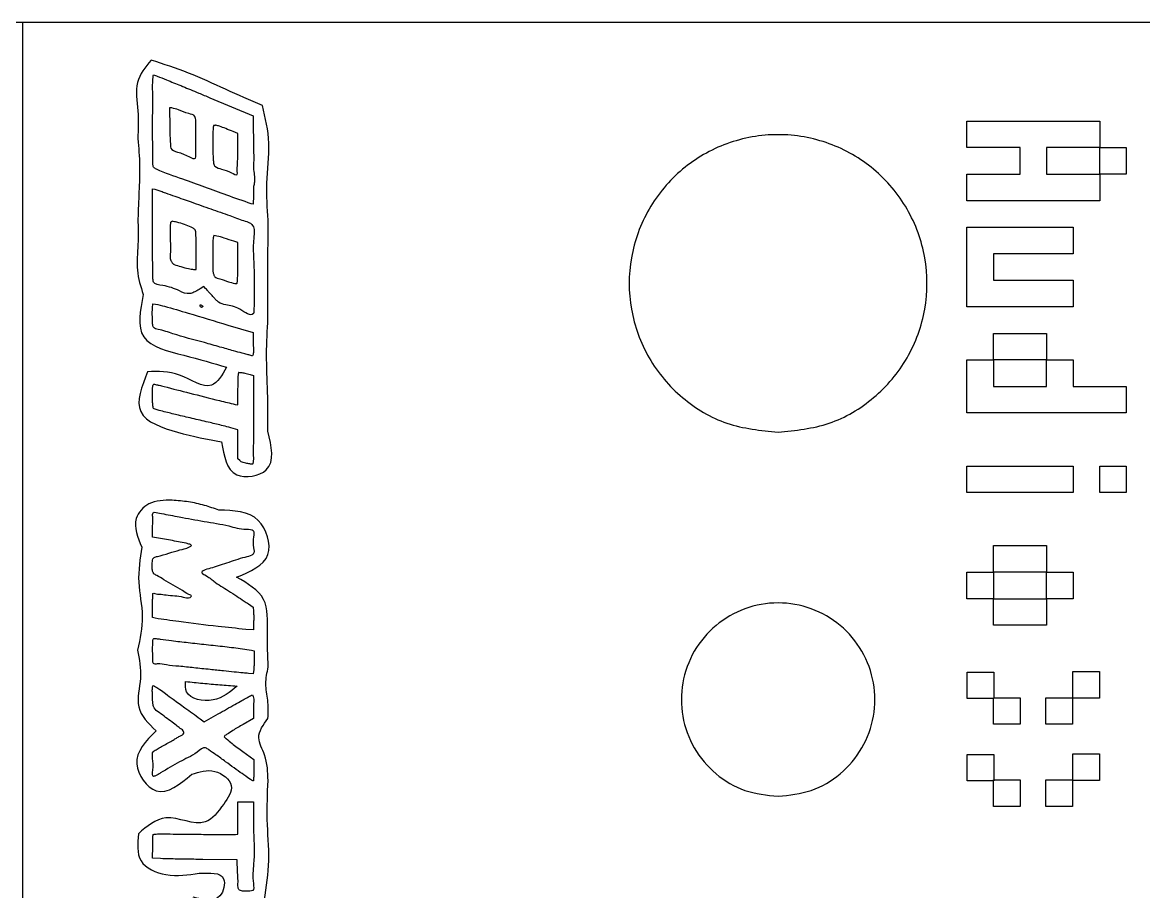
# Model space of a CAD drawing. Extents: x 9 to 137, y 10 to 46.
# Drawn here: x 53.88 to 77.7, y 27.14 to 45.62 of the extents above; entities that cross this region are included whole.
import ezdxf

# ---------------------------------------------------------------- set-up
doc = ezdxf.new("R2010")
doc.units = 0
doc.layers.add('Layer_1', color=7, linetype='CONTINUOUS')

msp = doc.modelspace()

# ---------------------------------------------------------------- linework, layer by layer
at = {"layer": 'Layer_1', "color": 7}
for p, q in [((137.20307, 45.61675), (8.70306, 45.61675)), ((69.93206, 36.904388), (69.93206, 36.904388)), ((69.93206, 29.166103), (69.93206, 29.166103))]:
    msp.add_line(p, q, dxfattribs=at)
at = {"layer": 'Layer_1', "color": 1}
for p, q in [((137.20307, 45.61675), (53.88067, 45.61675)), ((53.88067, 45.61675), (53.88067, 10.29953)), ((56.61329, 44.81589), (56.61294, 44.81591)), ((56.66388, 44.49946), (56.66464, 44.49914)), ((57.86404, 44.0165), (58.78491, 43.63409)), ((57.00467, 43.79737), (57.01167, 43.38344)), ((57.05113, 43.79737), (57.00467, 43.79737)), ((58.78491, 43.63409), (58.79191, 42.87135)), ((57.99108, 43.43376), (57.99065, 43.43408)), ((73.944485, 43.518487), (76.764615, 43.518487)), ((73.944485, 42.95446), (73.944485, 43.518487)), ((76.764615, 43.518487), (76.764615, 42.95446)), ((57.56582, 43.16898), (57.5653, 43.16898)), ((58.45823, 43.25294), (58.35953, 43.29424)), ((58.45323, 42.82402), (58.45823, 43.25294)), ((75.072535, 42.95446), (73.944485, 42.95446)), ((75.072535, 42.390433), (75.072535, 42.95446)), ((76.764615, 42.95446), (75.636565, 42.95446)), ((75.636565, 42.95446), (75.636565, 42.390433)), ((76.764615, 42.95446), (77.328645, 42.95446)), ((76.764615, 42.390433), (76.764615, 42.95446)), ((77.328645, 42.95446), (77.328645, 42.390433)), ((73.944485, 41.826407), (73.944485, 42.390433)), ((73.944485, 42.390433), (75.072535, 42.390433)), ((75.636565, 42.390433), (76.764615, 42.390433)), ((76.764615, 42.390433), (76.764615, 41.826407)), ((77.328645, 42.390433), (76.764615, 42.390433)), ((56.64645, 41.09914), (56.64655, 42.07758)), ((56.64655, 42.07758), (56.69155, 42.06858)), ((58.79191, 41.93136), (58.78491, 41.75462)), ((58.78491, 41.75462), (58.73941, 41.76162)), ((76.764615, 41.826407), (73.944485, 41.826407)), ((57.05784, 41.39071), (57.05789, 41.3908)), ((59.09996, 41.41093), (59.10047, 41.41093)), ((73.944485, 41.26238), (76.200585, 41.26238)), ((73.944485, 39.5703), (73.944485, 41.26238)), ((76.200585, 41.26238), (76.200585, 40.698354)), ((57.94882, 41.08635), (57.94879, 41.08643)), ((58.45577, 40.93445), (58.37257, 40.96335)), ((57.57302, 40.36648), (57.57202, 40.73442)), ((58.45577, 40.54739), (58.45577, 40.93445)), ((76.200585, 40.698354), (74.508505, 40.698354)), ((74.508505, 40.698354), (74.508505, 40.134327)), ((57.51722, 40.36648), (57.57302, 40.36648)), ((74.508505, 40.134327), (76.200585, 40.134327)), ((76.200585, 40.134327), (76.200585, 39.5703)), ((57.73584, 40.00209), (57.65724, 39.95399)), ((57.77154, 39.96279), (57.73584, 40.00209)), ((56.64446, 39.55231), (56.65378, 39.63173)), ((56.65378, 39.63173), (56.70808, 39.62873)), ((57.65889, 39.61473), (57.65889, 39.61473)), ((76.200585, 39.5703), (73.944485, 39.5703)), ((58.24597, 39.1838), (58.78134, 39.02257)), ((58.78134, 39.02257), (58.78534, 38.78021)), ((74.508505, 39.006274), (75.636565, 39.006274)), ((74.508505, 38.442247), (74.508505, 39.006274)), ((75.636565, 39.006274), (75.636565, 38.442247)), ((73.944485, 38.442247), (74.508505, 38.442247)), ((73.944485, 37.314194), (73.944485, 38.442247)), ((75.636565, 38.442247), (74.508505, 38.442247)), ((74.508505, 38.442247), (74.508505, 37.878221)), ((75.636565, 37.878221), (75.636565, 38.442247)), ((75.636565, 38.442247), (76.200585, 38.442247)), ((76.200585, 38.442247), (76.200585, 37.878221)), ((58.47449, 38.17517), (58.47383, 38.17554)), ((58.72032, 38.13214), (58.78902, 38.11354)), ((58.78902, 38.11354), (58.78902, 37.20817)), ((74.508505, 37.878221), (75.636565, 37.878221)), ((76.200585, 37.878221), (77.328645, 37.878221)), ((77.328645, 37.878221), (77.328645, 37.314194)), ((58.45449, 37.48891), (58.45949, 37.82687)), ((58.40019, 37.49691), (58.45449, 37.48891)), ((77.328645, 37.314194), (73.944485, 37.314194)), ((58.45602, 36.95795), (58.30616, 37.00035)), ((58.45602, 36.6479), (58.45602, 36.95795)), ((58.45602, 36.33784), (58.45602, 36.6479)), ((58.49682, 36.30064), (58.45602, 36.33784)), ((73.944485, 36.186141), (76.200585, 36.186141)), ((73.944485, 35.622114), (73.944485, 36.186141)), ((76.200585, 36.186141), (76.200585, 35.622114)), ((76.764615, 36.186141), (77.328645, 36.186141)), ((76.764615, 35.622114), (76.764615, 36.186141)), ((77.328645, 36.186141), (77.328645, 35.622114)), ((76.200585, 35.622114), (73.944485, 35.622114)), ((77.328645, 35.622114), (76.764615, 35.622114)), ((57.06186, 35.45736), (57.06203, 35.45736)), ((56.68125, 35.20558), (56.6822, 35.2057)), ((56.64563, 34.67486), (56.64615, 34.91464)), ((56.89523, 34.63146), (56.64563, 34.67486)), ((74.508505, 34.494061), (75.636565, 34.494061)), ((74.508505, 33.930034), (74.508505, 34.494061)), ((75.636565, 34.494061), (75.636565, 33.930034)), ((73.944485, 33.930034), (74.508505, 33.930034)), ((73.944485, 33.366008), (73.944485, 33.930034)), ((75.636565, 33.930034), (74.508505, 33.930034)), ((74.508505, 33.930034), (74.508505, 33.366008)), ((75.636565, 33.930034), (76.200585, 33.930034)), ((75.636565, 33.366008), (75.636565, 33.930034)), ((76.200585, 33.930034), (76.200585, 33.366008)), ((74.508505, 33.366008), (73.944485, 33.366008)), ((74.508505, 33.366008), (75.636565, 33.366008)), ((74.508505, 32.801981), (74.508505, 33.366008)), ((76.200585, 33.366008), (75.636565, 33.366008)), ((75.636565, 33.366008), (75.636565, 32.801981)), ((56.64587, 32.96285), (56.64587, 33.22071)), ((58.68366, 33.25336), (58.78186, 33.18516)), ((58.78186, 33.18516), (58.78886, 33.10346)), ((56.70017, 32.94995), (56.64587, 32.96285)), ((58.78686, 32.70297), (58.6246, 32.71327)), ((58.79186, 32.86213), (58.78686, 32.70297)), ((75.636565, 32.801981), (74.508505, 32.801981)), ((56.69476, 32.519), (56.6951, 32.51852)), ((58.74924, 32.27202), (58.80354, 32.25912)), ((58.80354, 32.25912), (58.80354, 32.10357)), ((59.10253, 31.91494), (59.10153, 31.91494)), ((58.78454, 31.76772), (58.68119, 31.77672)), ((58.79354, 31.85812), (58.78454, 31.76772)), ((73.947014, 31.805305), (74.511507, 31.805305)), ((73.947014, 31.240812), (73.947014, 31.805305)), ((74.511507, 31.805305), (74.511507, 31.240812)), ((76.191904, 31.815023), (76.756396, 31.815023)), ((76.191904, 31.25053), (76.191904, 31.815023)), ((76.756396, 31.815023), (76.756396, 31.25053)), ((56.65938, 31.51851), (56.65945, 31.51857)), ((57.34623, 31.60487), (57.34623, 31.60487)), ((74.511507, 31.240812), (73.947014, 31.240812)), ((74.510666, 31.261089), (75.075159, 31.261089)), ((74.510666, 30.696597), (74.510666, 31.261089)), ((75.075159, 31.261089), (75.075159, 30.696597)), ((75.618534, 31.261089), (76.183026, 31.261089)), ((75.618534, 30.696597), (75.618534, 31.261089)), ((76.183026, 31.261089), (76.183026, 30.696597)), ((76.756396, 31.25053), (76.191904, 31.25053)), ((58.79113, 30.98575), (58.78613, 30.81729)), ((57.65422, 30.81422), (57.74262, 30.75062)), ((57.74262, 30.75062), (58.03769, 30.91701)), ((58.78613, 30.81729), (58.56703, 30.69172)), ((75.075159, 30.696597), (74.510666, 30.696597)), ((76.183026, 30.696597), (75.618534, 30.696597)), ((58.56444, 30.11757), (58.79647, 29.94705)), ((73.947014, 30.057165), (74.511507, 30.057165)), ((73.947014, 29.492672), (73.947014, 30.057165)), ((74.511507, 30.057165), (74.511507, 29.492672)), ((76.191904, 30.066883), (76.756396, 30.066883)), ((76.191904, 29.50239), (76.191904, 30.066883)), ((76.756396, 30.066883), (76.756396, 29.50239)), ((58.79647, 29.94705), (58.79647, 29.72692)), ((74.511507, 29.492672), (73.947014, 29.492672)), ((74.510666, 29.512949), (75.075159, 29.512949)), ((74.510666, 28.948457), (74.510666, 29.512949)), ((75.075159, 29.512949), (75.075159, 28.948457)), ((75.618534, 29.512949), (76.183026, 29.512949)), ((75.618534, 28.948457), (75.618534, 29.512949)), ((76.183026, 29.512949), (76.183026, 28.948457)), ((76.756396, 29.50239), (76.191904, 29.50239)), ((58.45572, 29.04945), (58.62212, 29.04945)), ((58.456, 28.70618), (58.45572, 29.04945)), ((58.62212, 29.04945), (58.78903, 29.04945)), ((58.78903, 29.04945), (58.79203, 28.41022)), ((75.075159, 28.948457), (74.510666, 28.948457)), ((76.183026, 28.948457), (75.618534, 28.948457)), ((58.456, 28.36254), (58.456, 28.70618)), ((56.65814, 28.35604), (56.65814, 28.35654)), ((58.4079, 28.35454), (58.456, 28.36254)), ((56.64672, 27.84807), (56.64724, 28.09455)), ((56.81674, 27.84007), (56.64672, 27.84807)), ((58.43886, 27.81397), (57.7128, 27.82297)), ((58.44786, 27.55454), (58.43886, 27.81397))]:
    msp.add_line(p, q, dxfattribs=at)
for points, knots in [([(56.61294, 44.81591), (56.492162, 44.664927), (56.239256, 44.348773), (56.3547, 43.735657), (56.339731, 43.340734), (56.33234, 43.14573)], [0, 0, 0, 0, 0.553778, 1.159592, 1.750513, 1.750513, 1.750513, 1.750513]), ([(58.97697, 43.85058), (58.716292, 43.964143), (58.193366, 44.191953), (57.420892, 44.553245), (56.880914, 44.728855), (56.61329, 44.81589)], [0, 0, 0, 0, 0.853197, 1.711535, 2.554964, 2.554964, 2.554964, 2.554964]), ([(58.73941, 41.76162), (58.566301, 41.821445), (58.080738, 41.989253), (57.417045, 42.245935), (56.896637, 42.414478), (56.693612, 42.511414), (56.66492, 42.536319), (56.642384, 42.605833), (56.659954, 42.78645), (56.64174, 43.11418), (56.645515, 43.586471), (56.652312, 44.034971), (56.641283, 44.351732), (56.659872, 44.47326), (56.66388, 44.49946)], [0, 0, 0, 0, 0.549349, 1.540902, 2.136906, 2.184115, 2.216504, 2.247012, 2.397829, 2.752639, 3.234641, 3.812116, 4.10118, 4.180626, 4.180626, 4.180626, 4.180626]), ([(56.66464, 44.49914), (56.691823, 44.490427), (56.785689, 44.460339), (56.977003, 44.380649), (57.146927, 44.310317), (57.258212, 44.266792), (57.2738, 44.260629), (57.336856, 44.232447), (57.455013, 44.186526), (57.6462, 44.106605), (57.784325, 44.049473), (57.86404, 44.0165)], [0, 0, 0, 0, 0.085614, 0.295642, 0.621131, 0.637494, 0.654133, 0.671408, 0.844666, 1.034291, 1.293085, 1.293085, 1.293085, 1.293085]), ([(59.10047, 41.41093), (59.081944, 41.672367), (59.043212, 42.218969), (59.170268, 43.039315), (59.040219, 43.585127), (58.97697, 43.85058)], [0, 0, 0, 0, 0.785355, 1.641994, 2.453091, 2.453091, 2.453091, 2.453091]), ([(57.5653, 43.16898), (57.563775, 43.261597), (57.561532, 43.397787), (57.566448, 43.54723), (57.53708, 43.655397), (57.37118, 43.678867), (57.224243, 43.755294), (57.09978, 43.785545), (57.05113, 43.79737)], [0, 0, 0, 0, 0.277178, 0.407579, 0.452107, 0.596643, 0.828045, 0.97654, 0.97654, 0.97654, 0.97654]), ([(57.01167, 43.38344), (57.012635, 43.306702), (57.014232, 43.179701), (57.024107, 43.036492), (57.028268, 42.902433), (57.227543, 42.84964), (57.348478, 42.801884), (57.569207, 42.685617), (57.557286, 42.835231), (57.567878, 42.967569), (57.566576, 43.095018), (57.56582, 43.16898)], [0, 0, 0, 0, 0.228642, 0.378404, 0.44229, 0.605181, 0.863403, 1.008621, 1.071926, 1.228917, 1.446001, 1.446001, 1.446001, 1.446001]), ([(57.99065, 43.43408), (57.984635, 43.432053), (57.973676, 43.428359), (57.958697, 43.423633), (57.942924, 43.432157), (57.940018, 43.416616), (57.935667, 43.404198), (57.925903, 43.333268), (57.925307, 43.178364), (57.924131, 42.95174), (57.927603, 42.755695), (57.93902, 42.638866), (57.946198, 42.584604), (57.999266, 42.528234), (58.142951, 42.490288), (58.267041, 42.457038), (58.452382, 42.346748), (58.440558, 42.491634), (58.453515, 42.621606), (58.453335, 42.749713), (58.45323, 42.82402)], [0, 0, 0, 0, 0.018984, 0.034591, 0.047755, 0.05797, 0.071736, 0.09062, 0.267649, 0.541146, 0.769437, 0.852351, 0.897966, 0.927063, 1.0783, 1.305915, 1.42727, 1.490756, 1.64804, 1.865279, 1.865279, 1.865279, 1.865279]), ([(58.35953, 43.29424), (58.306059, 43.316092), (58.209487, 43.355559), (58.087013, 43.403296), (58.016852, 43.425576), (57.99108, 43.43376)], [0, 0, 0, 0, 0.17331, 0.31301, 0.394115, 0.394115, 0.394115, 0.394115]), ([(56.33234, 43.14573), (56.349434, 42.953308), (56.38287, 42.576921), (56.355613, 42.007929), (56.340854, 41.632556), (56.33334, 41.44144)], [0, 0, 0, 0, 0.578812, 1.132188, 1.706166, 1.706166, 1.706166, 1.706166]), ([(58.79191, 42.87135), (58.792335, 42.823761), (58.793099, 42.738247), (58.792072, 42.609917), (58.791966, 42.529176), (58.79191, 42.48636)], [0, 0, 0, 0, 0.14277, 0.256546, 0.384994, 0.384994, 0.384994, 0.384994]), ([(58.79191, 42.48636), (58.799006, 42.438037), (58.811875, 42.350395), (58.814974, 42.228714), (58.799023, 42.158513), (58.79191, 42.12721)], [0, 0, 0, 0, 0.146621, 0.265924, 0.361932, 0.361932, 0.361932, 0.361932]), ([(56.69155, 42.06858), (56.707436, 42.064164), (56.751001, 42.052055), (56.826753, 42.026285), (56.953267, 41.98192), (57.167759, 41.904672), (57.489653, 41.791099), (57.877262, 41.651478), (58.250801, 41.525167), (58.520087, 41.414443), (58.695452, 41.374477), (58.824475, 41.26368), (58.759617, 40.871522), (58.805761, 40.466218), (58.801545, 40.037767), (58.802094, 39.793294), (58.803307, 39.622116), (58.796252, 39.51569), (58.799615, 39.456961), (58.741924, 39.343999), (58.469901, 39.569752), (58.256997, 39.598701), (58.076768, 39.639975), (58.007368, 39.701765), (57.961006, 39.748778), (57.907471, 39.807858), (57.854622, 39.868829), (57.80918, 39.920541), (57.782133, 39.9509), (57.77154, 39.96279)], [0, 0, 0, 0, 0.04946, 0.13563, 0.23994, 0.451703, 0.819538, 1.263941, 1.687828, 2.001765, 2.137743, 2.221636, 2.483694, 3.187011, 3.515047, 3.756386, 3.922891, 4.026489, 4.079237, 4.094215, 4.394969, 4.707212, 4.869513, 4.913309, 4.984454, 5.067808, 5.152343, 5.226547, 5.274321, 5.274321, 5.274321, 5.274321]), ([(58.79191, 42.12721), (58.791864, 42.105031), (58.791761, 42.056298), (58.79234, 41.991014), (58.792029, 41.94791), (58.79191, 41.93136)], [0, 0, 0, 0, 0.066538, 0.146199, 0.195851, 0.195851, 0.195851, 0.195851]), ([(56.33334, 41.44144), (56.338387, 41.26018), (56.348518, 40.896286), (56.284322, 40.35082), (56.392795, 40.004263), (56.44599, 39.83431)], [0, 0, 0, 0, 0.544758, 1.093641, 1.621855, 1.621855, 1.621855, 1.621855]), ([(57.05789, 41.3908), (57.057999, 41.390717), (57.058204, 41.390562), (57.058597, 41.390528), (57.062603, 41.387239), (57.046781, 41.381049), (57.04092, 41.373685), (57.024901, 41.368906), (57.026927, 41.342357), (57.020157, 41.312047), (57.01879, 41.204624), (57.012156, 41.012871), (57.038884, 40.780352), (57.002576, 40.59949), (57.046869, 40.531489), (57.06376, 40.509289), (57.073118, 40.487587), (57.08751, 40.481288), (57.095746, 40.475232), (57.148851, 40.453275), (57.253464, 40.422916), (57.390093, 40.38459), (57.480905, 40.371653), (57.51722, 40.36648)], [0, 0, 0, 0, 0.000403, 0.000755, 0.001139, 0.015257, 0.026678, 0.036095, 0.059304, 0.091284, 0.1352, 0.375397, 0.668337, 0.850671, 0.879422, 0.907801, 0.935964, 0.944836, 0.953972, 0.966566, 1.116247, 1.281262, 1.39122, 1.39122, 1.39122, 1.39122]), ([(57.57202, 40.73442), (57.571586, 40.798759), (57.570806, 40.914157), (57.567793, 41.057203), (57.563447, 41.148445), (57.555421, 41.204421), (57.516804, 41.239651), (57.439154, 41.274677), (57.31842, 41.321914), (57.183131, 41.367021), (57.09247, 41.384163), (57.05784, 41.39071)], [0, 0, 0, 0, 0.19324, 0.346594, 0.42708, 0.47102, 0.509203, 0.576845, 0.726941, 0.897882, 1.003531, 1.003531, 1.003531, 1.003531]), ([(59.09496, 39.32682), (59.094803, 39.558391), (59.09449, 40.021526), (59.09615, 40.716233), (59.09869, 41.179362), (59.09996, 41.41093)], [0, 0, 0, 0, 0.694711, 1.389407, 2.084121, 2.084121, 2.084121, 2.084121]), ([(57.65724, 39.95399), (57.625205, 39.935386), (57.568371, 39.90238), (57.494071, 39.86566), (57.375615, 39.832038), (57.160839, 39.938172), (56.942644, 40.023353), (56.650421, 40.045136), (56.656384, 40.272511), (56.642112, 40.590682), (56.644723, 40.896738), (56.64645, 41.09914)], [0, 0, 0, 0, 0.111093, 0.19709, 0.248604, 0.474749, 0.846238, 1.055157, 1.152021, 1.458818, 2.05788, 2.05788, 2.05788, 2.05788]), ([(57.94879, 41.08643), (57.946475, 41.082536), (57.940468, 41.07243), (57.935316, 41.052716), (57.919442, 40.965616), (57.925812, 40.774222), (57.930362, 40.529901), (57.918292, 40.341765), (57.942655, 40.257942), (57.953449, 40.231575), (57.985433, 40.184831), (58.104634, 40.164567), (58.239527, 40.104197), (58.35424, 40.076358), (58.421138, 40.05911), (58.444742, 40.079652), (58.447784, 40.126119), (58.453419, 40.214408), (58.454779, 40.361136), (58.455413, 40.480353), (58.45577, 40.54739)], [0, 0, 0, 0, 0.013541, 0.03515, 0.060471, 0.279499, 0.603263, 0.800776, 0.833843, 0.864225, 0.886156, 1.000549, 1.194312, 1.335677, 1.36668, 1.385456, 1.420795, 1.499342, 1.656162, 1.857634, 1.857634, 1.857634, 1.857634]), ([(58.37257, 40.96335), (58.303579, 40.986062), (58.184552, 41.025245), (58.044448, 41.073031), (57.970485, 41.083333), (57.94882, 41.08635)], [0, 0, 0, 0, 0.218156, 0.37637, 0.44191, 0.44191, 0.44191, 0.44191]), ([(56.44599, 39.83431), (56.380504, 39.491584), (56.246719, 38.791415), (57.355982, 38.543069), (57.93039, 38.371575), (58.21849, 38.28556)], [0, 0, 0, 0, 0.899797, 1.83823, 2.782537, 2.782537, 2.782537, 2.782537]), ([(58.78534, 38.78021), (58.785342, 38.730432), (58.785344, 38.654349), (58.787288, 38.576936), (58.773306, 38.521245), (58.714937, 38.545577), (58.647546, 38.554083), (58.52178, 38.592128), (58.331335, 38.644313), (58.062454, 38.719949), (57.635408, 38.841765), (57.184795, 38.953485), (56.846253, 39.079313), (56.683286, 39.106091), (56.655317, 39.148918), (56.648325, 39.175219), (56.645895, 39.209168), (56.645757, 39.253122), (56.643365, 39.306865), (56.640106, 39.367874), (56.638603, 39.431866), (56.639685, 39.493796), (56.642976, 39.53413), (56.64446, 39.55231)], [0, 0, 0, 0, 0.146299, 0.223611, 0.250915, 0.288323, 0.369942, 0.478278, 0.669742, 0.969336, 1.312337, 2.007255, 2.336843, 2.43711, 2.458384, 2.486379, 2.517914, 2.560285, 2.618249, 2.679264, 2.743574, 2.810246, 2.864956, 2.864956, 2.864956, 2.864956]), ([(56.70808, 39.62873), (56.772738, 39.613218), (57.005984, 39.557261), (57.516498, 39.400654), (57.964305, 39.267532), (58.24597, 39.1838)], [0, 0, 0, 0, 0.199453, 0.719502, 1.601158, 1.601158, 1.601158, 1.601158]), ([(57.72089, 39.57753), (57.708028, 39.56629), (57.682793, 39.544239), (57.646966, 39.584149), (57.655585, 39.606254), (57.65889, 39.61473)], [0, 0, 0, 0, 0.043995, 0.086314, 0.112638, 0.112638, 0.112638, 0.112638]), ([(57.65889, 39.61473), (57.66339, 39.614064), (57.675694, 39.612243), (57.696434, 39.598044), (57.71164, 39.585289), (57.72089, 39.57753)], [0, 0, 0, 0, 0.013526, 0.036984, 0.07342, 0.07342, 0.07342, 0.07342]), ([(59.09596, 36.93007), (59.096178, 37.205166), (59.09661, 37.748454), (59.053493, 38.547347), (59.081355, 39.071083), (59.09496, 39.32682)], [0, 0, 0, 0, 0.825262, 1.629813, 2.397556, 2.397556, 2.397556, 2.397556]), ([(56.53849, 38.19046), (56.414447, 37.875722), (56.161725, 37.234483), (57.236253, 36.862238), (57.812439, 36.75347), (58.11153, 36.69701)], [0, 0, 0, 0, 0.859781, 1.751696, 2.714411, 2.714411, 2.714411, 2.714411]), ([(58.21849, 38.28556), (58.121419, 38.118167), (57.886526, 37.71311), (57.217268, 38.20816), (56.762122, 38.196292), (56.53849, 38.19046)], [0, 0, 0, 0, 0.498677, 1.2067, 1.890615, 1.890615, 1.890615, 1.890615]), ([(58.45949, 37.82687), (58.460903, 37.884106), (58.463345, 37.983068), (58.464987, 38.099512), (58.472342, 38.158064), (58.47449, 38.17517)], [0, 0, 0, 0, 0.171826, 0.297091, 0.348789, 0.348789, 0.348789, 0.348789]), ([(58.47383, 38.17554), (58.487663, 38.176174), (58.531635, 38.178189), (58.613887, 38.158078), (58.681678, 38.141557), (58.72032, 38.13214)], [0, 0, 0, 0, 0.041419, 0.131654, 0.25128, 0.25128, 0.25128, 0.25128]), ([(58.30616, 37.00035), (58.252341, 37.014212), (58.10574, 37.051971), (57.846241, 37.11378), (57.529966, 37.188185), (57.216851, 37.261315), (56.968831, 37.320379), (56.801663, 37.361756), (56.715857, 37.384576), (56.663032, 37.40639), (56.65031, 37.465031), (56.645952, 37.551649), (56.641938, 37.676464), (56.641728, 37.788196), (56.647807, 37.866076), (56.651552, 37.904491), (56.671568, 37.932841), (56.723021, 37.913255), (56.792562, 37.905213), (57.038344, 37.835845), (57.461737, 37.730888), (57.966521, 37.600295), (58.289097, 37.523394), (58.40019, 37.49691)], [0, 0, 0, 0, 0.166726, 0.454157, 0.800173, 1.141785, 1.417635, 1.568022, 1.652974, 1.692581, 1.725122, 1.821374, 1.959545, 2.096635, 2.157079, 2.193655, 2.212537, 2.250346, 2.331138, 2.437743, 3.001422, 3.653922, 3.996685, 3.996685, 3.996685, 3.996685]), ([(58.78902, 37.20817), (58.789727, 37.054228), (58.790955, 36.786823), (58.780491, 36.471498), (58.788243, 36.299981), (58.775691, 36.237713), (58.759635, 36.220955), (58.736994, 36.226032), (58.708418, 36.231678), (58.669043, 36.238743), (58.621294, 36.246897), (58.573129, 36.257783), (58.529447, 36.274972), (58.507214, 36.292463), (58.49682, 36.30064)], [0, 0, 0, 0, 0.461673, 0.801949, 0.947318, 0.974479, 0.9904, 1.010069, 1.037849, 1.080526, 1.128861, 1.183554, 1.228543, 1.268041, 1.268041, 1.268041, 1.268041]), ([(58.11153, 36.69701), (58.161421, 36.400089), (58.25274, 35.856611), (59.305133, 36.032029), (59.171516, 36.605686), (59.09596, 36.93007)], [0, 0, 0, 0, 0.765666, 1.401461, 2.228832, 2.228832, 2.228832, 2.228832]), ([(57.06203, 35.45736), (56.887997, 35.45881), (56.573325, 35.46143), (56.178704, 35.016105), (56.328164, 34.669086), (56.41866, 34.45897)], [0, 0, 0, 0, 0.503404, 0.910216, 1.534587, 1.534587, 1.534587, 1.534587]), ([(58.05456, 35.24859), (57.953658, 35.283799), (57.742577, 35.357454), (57.40988, 35.431759), (57.177641, 35.448843), (57.06186, 35.45736)], [0, 0, 0, 0, 0.320513, 0.670496, 1.018447, 1.018447, 1.018447, 1.018447]), ([(58.43025, 33.82335), (58.721598, 33.943238), (59.279623, 34.172861), (58.956063, 35.22509), (58.368653, 35.240402), (58.05456, 35.24859)], [0, 0, 0, 0, 0.821436, 1.573309, 2.437355, 2.437355, 2.437355, 2.437355]), ([(56.64615, 34.91464), (56.65097, 34.974347), (56.657983, 35.061213), (56.638455, 35.182573), (56.67316, 35.201231), (56.68125, 35.20558)], [0, 0, 0, 0, 0.190462, 0.277096, 0.303429, 0.303429, 0.303429, 0.303429]), ([(56.6822, 35.2057), (56.73267, 35.195777), (56.909421, 35.161026), (57.262908, 35.097576), (57.733739, 35.004717), (58.228616, 34.934881), (58.532365, 34.830593), (58.814591, 34.847595), (58.781193, 34.632301), (58.774292, 34.495948), (58.814862, 34.330762), (58.718099, 34.271332), (58.522975, 34.226321), (58.233469, 34.12848), (57.930239, 34.024568), (57.763089, 33.98627), (57.661714, 33.917316), (57.828529, 33.836894), (57.965831, 33.712047), (58.216955, 33.561364), (58.426532, 33.423128), (58.569907, 33.329864), (58.652178, 33.274533), (58.68366, 33.25336)], [0, 0, 0, 0, 0.154344, 0.540524, 1.074981, 1.60776, 1.989505, 2.137576, 2.267935, 2.502259, 2.636656, 2.672072, 2.826424, 3.240099, 3.595507, 3.756031, 3.801518, 3.890523, 4.126059, 4.49278, 4.706444, 4.890161, 5.004039, 5.004039, 5.004039, 5.004039]), ([(56.64587, 33.22071), (56.645183, 33.265353), (56.644005, 33.341855), (56.652813, 33.416756), (56.64473, 33.490861), (56.720986, 33.46237), (56.802573, 33.465458), (57.009759, 33.428055), (57.224714, 33.436914), (57.403272, 33.363609), (57.492057, 33.425694), (57.366334, 33.473942), (57.272508, 33.552176), (57.078194, 33.656119), (56.897274, 33.757736), (56.766437, 33.846553), (56.666546, 33.88941), (56.641062, 33.962743), (56.634666, 34.048213), (56.641373, 34.133833), (56.641718, 34.209651), (56.685711, 34.252595), (56.888157, 34.292002), (57.151286, 34.393046), (57.360904, 34.429965), (57.496375, 34.502562), (57.35244, 34.548497), (57.196888, 34.576279), (57.013459, 34.609833), (56.89523, 34.63146)], [0, 0, 0, 0, 0.129876, 0.22256, 0.258089, 0.299132, 0.399873, 0.53865, 0.905182, 1.053092, 1.089542, 1.155168, 1.318646, 1.545064, 1.775265, 1.948457, 2.027183, 2.081384, 2.169412, 2.284412, 2.343627, 2.384904, 2.456434, 2.953809, 3.167442, 3.220233, 3.28319, 3.471672, 3.813454, 3.813454, 3.813454, 3.813454]), ([(56.41866, 34.45897), (56.379087, 34.212745), (56.30011, 33.721349), (56.483699, 32.991829), (56.378834, 32.51171), (56.32716, 32.27512)], [0, 0, 0, 0, 0.741775, 1.480372, 2.197924, 2.197924, 2.197924, 2.197924]), ([(59.10153, 31.91494), (59.092251, 32.154122), (59.07401, 32.624289), (59.117258, 33.428802), (58.662595, 33.689915), (58.43025, 33.82335)], [0, 0, 0, 0, 0.733608, 1.442074, 2.182489, 2.182489, 2.182489, 2.182489]), ([(58.78886, 33.10346), (58.790076, 33.08241), (58.792958, 33.032493), (58.793757, 32.951986), (58.792503, 32.892605), (58.79186, 32.86213)], [0, 0, 0, 0, 0.063249, 0.149987, 0.241432, 0.241432, 0.241432, 0.241432]), ([(58.6246, 32.71327), (58.429056, 32.733281), (57.953363, 32.781962), (57.31158, 32.859792), (56.866572, 32.925412), (56.70017, 32.94995)], [0, 0, 0, 0, 0.589697, 1.434537, 1.939133, 1.939133, 1.939133, 1.939133]), ([(58.68119, 31.77672), (58.644438, 31.780243), (58.544223, 31.78985), (58.367681, 31.807918), (58.132376, 31.832334), (57.847278, 31.862509), (57.53043, 31.893878), (57.224756, 31.92978), (56.955905, 31.94526), (56.795597, 31.991072), (56.66774, 31.967101), (56.647122, 32.033073), (56.649099, 32.116993), (56.646548, 32.236139), (56.645104, 32.361743), (56.656036, 32.445852), (56.649199, 32.501296), (56.66577, 32.516041), (56.678772, 32.518746), (56.688738, 32.518904), (56.69476, 32.519)], [0, 0, 0, 0, 0.110761, 0.302022, 0.532407, 0.820363, 1.162619, 1.485221, 1.751735, 1.94679, 2.028064, 2.056351, 2.1367, 2.285101, 2.412709, 2.508208, 2.551251, 2.560061, 2.571931, 2.590055, 2.590055, 2.590055, 2.590055]), ([(56.6951, 32.51852), (56.703988, 32.518113), (56.725215, 32.51714), (56.762604, 32.51266), (56.871444, 32.496548), (57.085736, 32.470146), (57.410913, 32.431937), (57.789224, 32.392189), (58.17296, 32.349243), (58.495454, 32.311416), (58.683597, 32.28221), (58.74924, 32.27202)], [0, 0, 0, 0, 0.026684, 0.063733, 0.112885, 0.356798, 0.711356, 1.095168, 1.497932, 1.869813, 2.06909, 2.06909, 2.06909, 2.06909]), ([(56.32716, 32.27512), (56.364354, 32.079285), (56.439773, 31.682182), (56.237344, 31.029875), (56.557304, 30.713865), (56.71938, 30.55379)], [0, 0, 0, 0, 0.59838, 1.213363, 1.84468, 1.84468, 1.84468, 1.84468]), ([(58.80354, 32.10357), (58.803178, 32.073407), (58.802464, 32.013834), (58.79926, 31.931969), (58.795264, 31.880382), (58.79354, 31.85812)], [0, 0, 0, 0, 0.090494, 0.178731, 0.245712, 0.245712, 0.245712, 0.245712]), ([(59.09653, 30.8225), (59.101285, 30.95183), (59.110301, 31.197083), (59.023793, 31.560231), (59.075871, 31.794842), (59.10253, 31.91494)], [0, 0, 0, 0, 0.387329, 0.734507, 1.098615, 1.098615, 1.098615, 1.098615]), ([(58.79647, 29.72692), (58.796547, 29.68853), (58.796681, 29.621885), (58.790654, 29.554033), (58.79147, 29.47574), (58.65981, 29.571251), (58.504552, 29.669517), (58.241201, 29.867081), (58.0103, 30.037701), (57.870482, 30.127989), (57.737576, 30.232034), (57.519444, 30.030258), (57.20538, 29.910101), (56.929198, 29.72638), (56.753539, 29.624381), (56.706842, 29.599895), (56.627182, 29.573456), (56.662225, 29.799931), (56.654899, 29.916762), (56.628904, 30.101471), (56.717735, 30.151498), (56.791429, 30.197861), (56.89457, 30.254613), (57.001962, 30.314434), (57.093921, 30.366691), (57.159382, 30.406542), (57.203188, 30.434282), (57.235498, 30.452932), (57.268839, 30.46489), (57.300309, 30.484087), (57.313554, 30.524292), (57.296744, 30.56696), (57.239265, 30.60213), (57.163665, 30.665417), (57.002119, 30.779987), (56.84422, 30.90739), (56.679119, 31.015505), (56.6484, 31.130364), (56.645763, 31.242481), (56.640593, 31.361325), (56.637807, 31.446907), (56.646165, 31.491176), (56.649968, 31.509719), (56.657035, 31.51632), (56.65938, 31.51851)], [0, 0, 0, 0, 0.112128, 0.194655, 0.229906, 0.294791, 0.514231, 0.946475, 1.197954, 1.382587, 1.460731, 1.66426, 2.089236, 2.556371, 2.633835, 2.692944, 2.7217, 2.85697, 3.101311, 3.251226, 3.297473, 3.392991, 3.517257, 3.648506, 3.762405, 3.834449, 3.878295, 3.918191, 3.945665, 3.985077, 4.023831, 4.061702, 4.113236, 4.220442, 4.360037, 4.703337, 4.846818, 4.918346, 5.048549, 5.184263, 5.276454, 5.30196, 5.321054, 5.330535, 5.330535, 5.330535, 5.330535]), ([(56.65945, 31.51857), (56.675955, 31.511145), (56.726587, 31.488367), (56.811892, 31.427005), (56.935329, 31.337949), (57.110818, 31.206708), (57.355634, 31.029779), (57.547061, 30.891582), (57.65422, 30.81422)], [0, 0, 0, 0, 0.05421, 0.166303, 0.313553, 0.511576, 0.823366, 1.219851, 1.219851, 1.219851, 1.219851]), ([(58.4397, 31.50877), (58.291115, 31.381078), (57.995076, 31.126666), (57.336211, 31.238217), (57.344076, 31.526038), (57.34623, 31.60487)], [0, 0, 0, 0, 0.59012, 1.17575, 1.396654, 1.396654, 1.396654, 1.396654]), ([(57.34623, 31.60487), (57.467625, 31.592783), (57.710441, 31.568605), (58.074821, 31.534968), (58.318117, 31.5175), (58.4397, 31.50877)], [0, 0, 0, 0, 0.365988, 0.732054, 1.097734, 1.097734, 1.097734, 1.097734]), ([(58.03769, 30.91701), (58.096674, 30.950323), (58.215784, 31.017595), (58.383413, 31.113188), (58.525908, 31.193159), (58.638771, 31.260429), (58.709272, 31.288471), (58.769726, 31.333219), (58.797168, 31.256563), (58.791256, 31.154091), (58.791179, 31.051428), (58.79113, 30.98575)], [0, 0, 0, 0, 0.203361, 0.410659, 0.576946, 0.699156, 0.79101, 0.832764, 0.871524, 0.979746, 1.171921, 1.171921, 1.171921, 1.171921]), ([(59.09853, 29.49752), (59.093136, 29.681366), (59.083968, 29.993826), (58.816571, 30.435695), (58.998162, 30.68659), (59.09653, 30.8225)], [0, 0, 0, 0, 0.551436, 0.937206, 1.393175, 1.393175, 1.393175, 1.393175]), ([(56.71938, 30.55379), (56.504733, 30.33729), (56.10426, 29.933361), (56.748058, 29.028132), (57.222154, 29.42005), (57.47903, 29.6324)], [0, 0, 0, 0, 0.812153, 1.515255, 2.346723, 2.346723, 2.346723, 2.346723]), ([(58.56703, 30.69172), (58.491934, 30.649319), (58.367493, 30.579057), (58.257525, 30.498683), (58.143538, 30.435225), (58.245263, 30.363431), (58.357189, 30.267049), (58.483531, 30.175925), (58.56444, 30.11757)], [0, 0, 0, 0, 0.249285, 0.413085, 0.478176, 0.534878, 0.697186, 0.986225, 0.986225, 0.986225, 0.986225]), ([(57.47903, 29.6324), (57.639062, 29.685778), (57.949637, 29.789369), (58.442183, 29.412968), (58.248255, 29.13321), (58.15547, 28.99936)], [0, 0, 0, 0, 0.492267, 0.955341, 1.380148, 1.380148, 1.380148, 1.380148]), ([(59.02363, 26.95556), (59.064813, 27.237848), (59.14787, 27.807151), (59.062094, 28.656997), (59.086572, 29.221676), (59.09853, 29.49752)], [0, 0, 0, 0, 0.852578, 1.719436, 2.547303, 2.547303, 2.547303, 2.547303]), ([(58.15547, 28.99936), (58.036599, 28.835024), (57.734987, 28.418051), (56.937793, 28.880073), (56.526686, 28.526762), (56.34421, 28.36994)], [0, 0, 0, 0, 0.546743, 1.387261, 2.058096, 2.058096, 2.058096, 2.058096]), ([(56.34421, 28.36994), (56.325298, 28.159141), (56.286517, 27.726876), (56.976543, 27.427739), (57.403829, 27.492698), (57.63354, 27.52762)], [0, 0, 0, 0, 0.576841, 1.182869, 1.887467, 1.887467, 1.887467, 1.887467]), ([(56.64724, 28.09455), (56.647782, 28.136626), (56.648727, 28.210029), (56.649628, 28.297548), (56.656143, 28.342314), (56.65814, 28.35604)], [0, 0, 0, 0, 0.126312, 0.220352, 0.261936, 0.261936, 0.261936, 0.261936]), ([(56.65814, 28.35654), (56.687546, 28.359307), (56.807625, 28.370607), (57.093482, 28.361192), (57.49318, 28.359467), (57.90923, 28.353709), (58.207267, 28.349891), (58.361106, 28.353456), (58.4079, 28.35454)], [0, 0, 0, 0, 0.088568, 0.361663, 0.856106, 1.288551, 1.609754, 1.750168, 1.750168, 1.750168, 1.750168]), ([(58.79203, 28.41022), (58.800887, 28.173359), (58.815106, 27.793132), (58.754641, 27.435775), (58.814574, 27.155637), (58.691093, 27.150608), (58.610083, 27.152605), (58.523804, 27.145654), (58.45429, 27.198186), (58.465426, 27.351597), (58.455132, 27.470523), (58.44786, 27.55454)], [0, 0, 0, 0, 0.685191, 1.099919, 1.248643, 1.31096, 1.420411, 1.510901, 1.554834, 1.663444, 1.924844, 1.924844, 1.924844, 1.924844]), ([(57.7128, 27.82297), (57.583148, 27.824802), (57.346176, 27.828151), (57.047463, 27.833043), (56.878461, 27.83819), (56.81674, 27.84007)], [0, 0, 0, 0, 0.388997, 0.71099, 0.896236, 0.896236, 0.896236, 0.896236]), ([(57.63354, 27.52762), (57.862994, 27.540122), (58.252194, 27.561327), (58.096064, 26.871788), (57.728036, 26.965115), (57.50486, 27.02171)], [0, 0, 0, 0, 0.532778, 0.903699, 1.475185, 1.475185, 1.475185, 1.475185])]:
    msp.add_open_spline(points, degree=3, knots=knots, dxfattribs=at)
at = {"layer": 'Layer_1', "color": 7}
for points, knots in [([(69.93206, 36.904388), (69.562267, 36.942178), (68.827973, 37.017219), (67.857593, 37.599409), (67.13614, 38.451834), (66.753506, 39.507403), (66.753506, 40.62748), (67.13614, 41.681569), (67.857593, 42.539898), (68.827973, 43.100155), (69.93206, 43.295769), (71.036147, 43.100155), (72.006527, 42.539898), (72.72798, 41.681569), (73.110614, 40.62748), (73.110614, 39.507403), (72.72798, 38.451834), (72.006527, 37.599409), (71.036147, 37.017219), (70.301853, 36.942178), (69.93206, 36.904388)], [0, 0, 0, 0, 1.10375, 2.191703, 3.295453, 4.399203, 5.487156, 6.590906, 7.694656, 8.78261, 9.886359, 10.990109, 12.078063, 13.181812, 14.285562, 15.373516, 16.477266, 17.581015, 18.668969, 19.772719, 19.772719, 19.772719, 19.772719]), ([(69.93206, 29.166103), (69.691848, 29.190651), (69.21486, 29.239396), (68.584515, 29.617579), (68.115869, 30.171303), (67.867315, 30.856985), (67.867315, 31.584572), (68.115869, 32.269294), (68.584515, 32.826852), (69.21486, 33.190788), (69.93206, 33.317856), (70.64926, 33.190788), (71.279605, 32.826852), (71.748251, 32.269294), (71.996805, 31.584572), (71.996805, 30.856985), (71.748251, 30.171303), (71.279605, 29.617579), (70.64926, 29.239396), (70.172272, 29.190651), (69.93206, 29.166103)], [0, 0, 0, 0, 0.716981, 1.4237, 2.140681, 2.857661, 3.564381, 4.281361, 4.998342, 5.705061, 6.422042, 7.139023, 7.845742, 8.562723, 9.279703, 9.986423, 10.703403, 11.420384, 12.127103, 12.844084, 12.844084, 12.844084, 12.844084])]:
    msp.add_open_spline(points, degree=3, knots=knots, dxfattribs=at)

doc.saveas('drawing.dxf')
